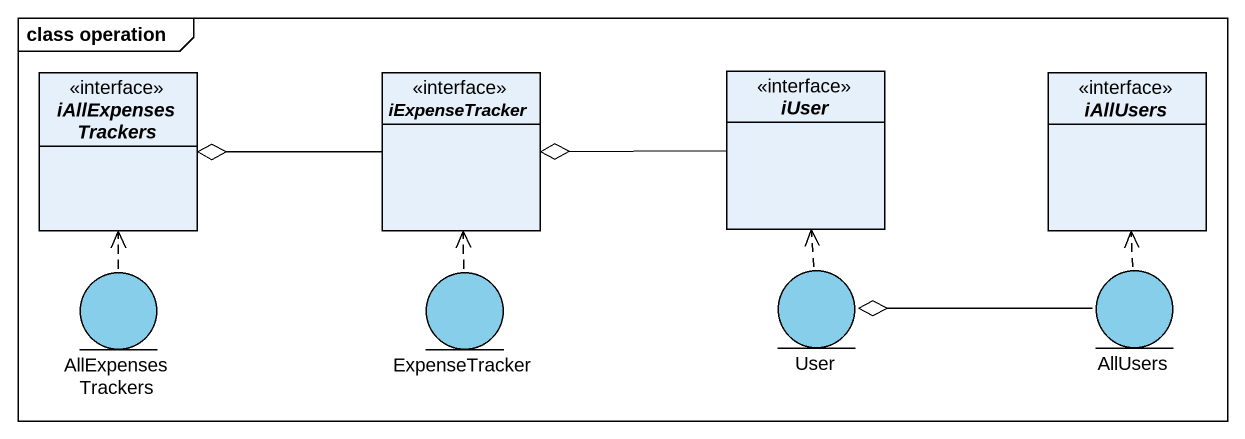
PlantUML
@startuml
mainframe class operation
allowmixing
hide circle
hide empty members
interface iAllExpensesTrackers
interface iExpenseTracker
interface iUser
interface iAllUsers
entity AllExpensesTrackers #87CEEB
entity ExpenseTracker #87CEEB
entity User #87CEEB
entity AllUsers #87CEEB
iExpenseTracker -left-o iAllExpensesTrackers
iUser -left-o iExpenseTracker
AllExpensesTrackers .up.> iAllExpensesTrackers
ExpenseTracker .up.> iExpenseTracker
User .up.> iUser
AllUsers .up.> iAllUsers
AllUsers -left-o User
@enduml
